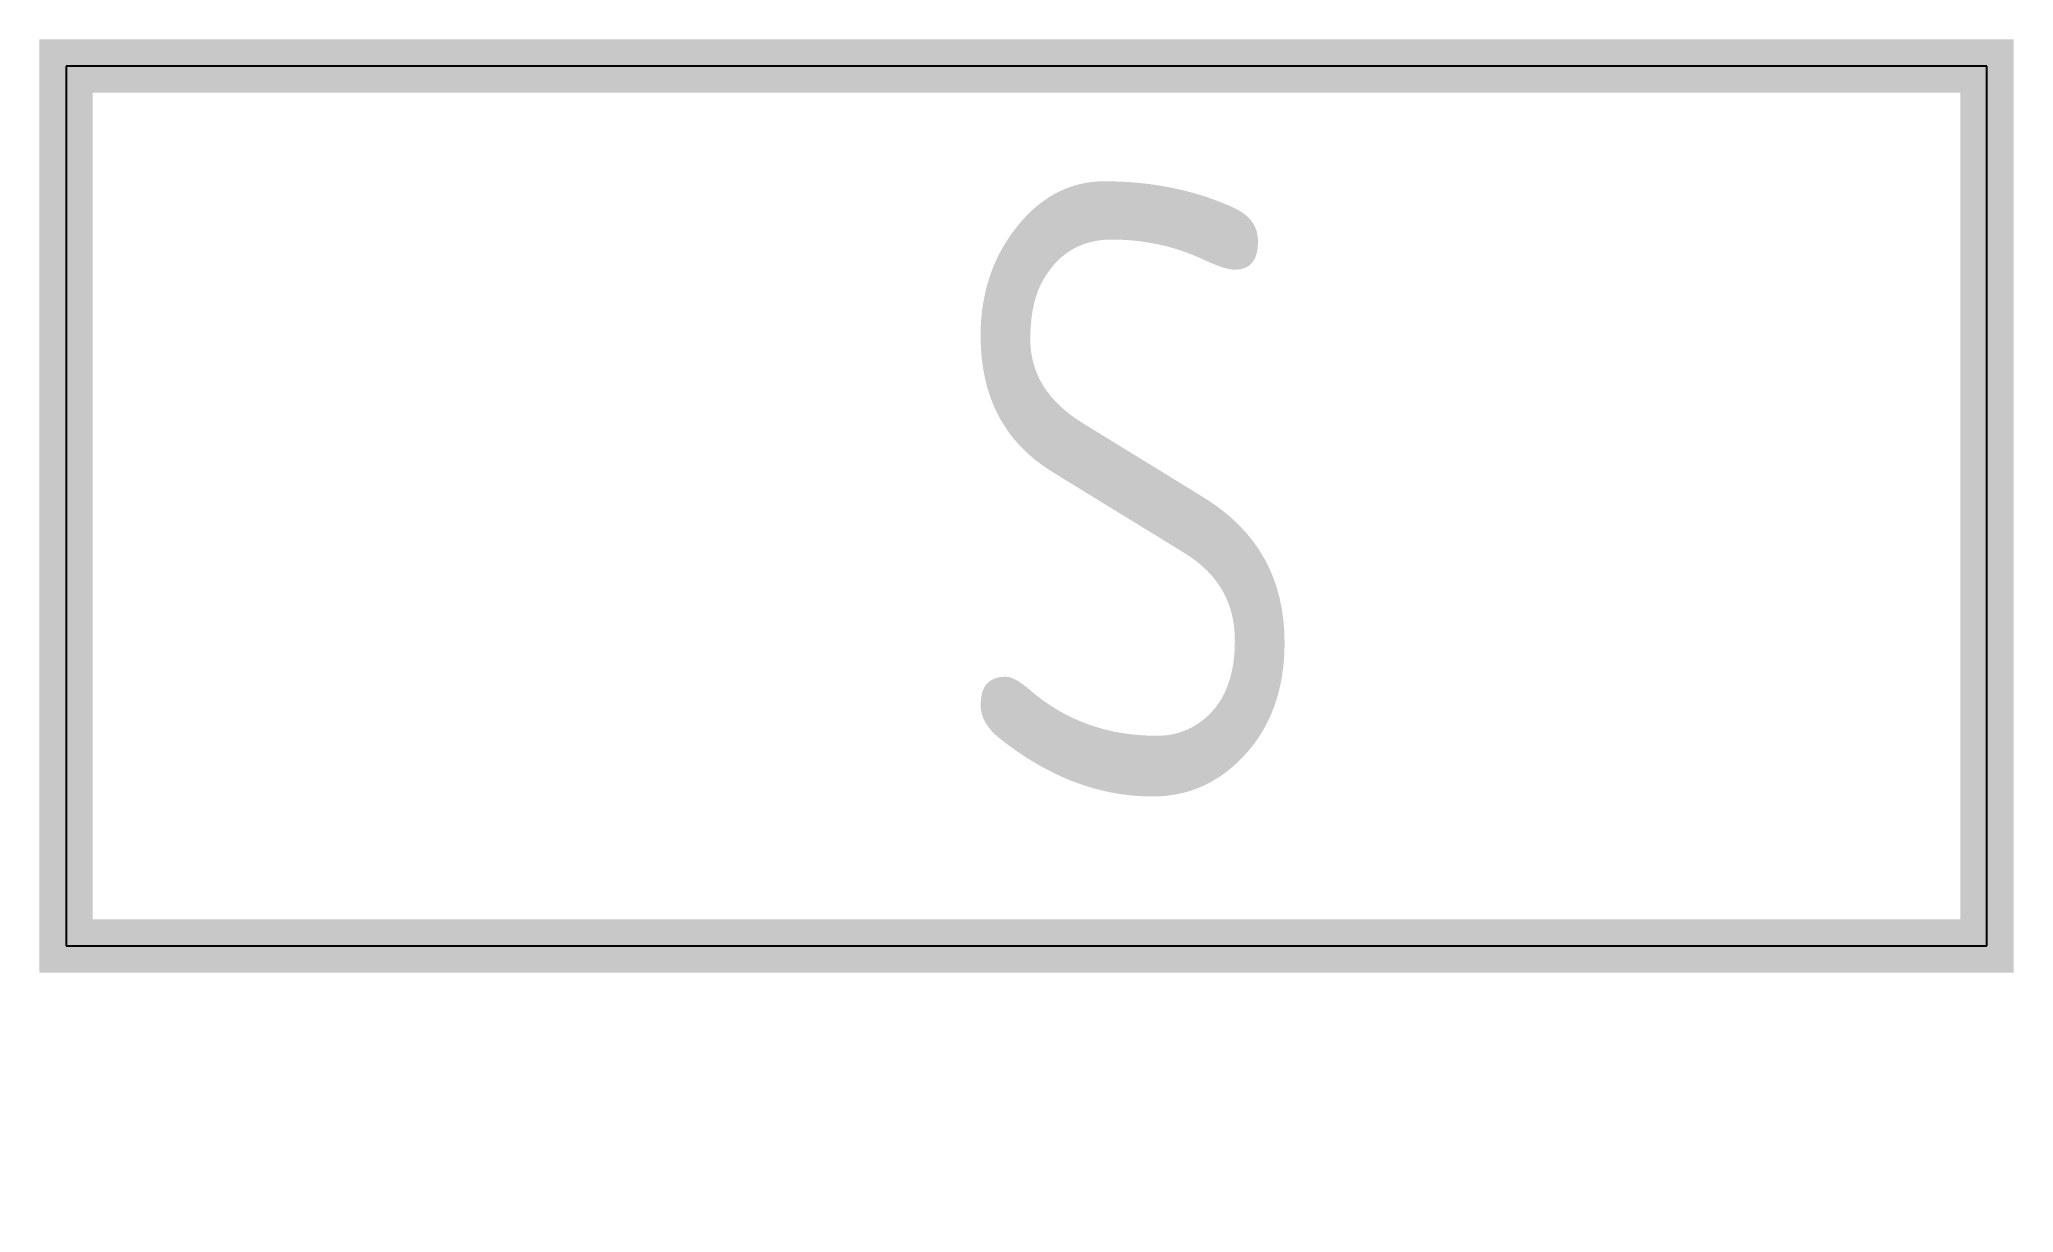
# Model space of a CAD drawing. Extents: x -0.74 to 0.74, y 0 to 0.88.
import ezdxf
from ezdxf.enums import TextEntityAlignment as Align

# ---------------------------------------------------------------- set-up
doc = ezdxf.new("R2010")
doc.units = 0
doc.header["$MEASUREMENT"] = 0
doc.styles.add('_TEL_DIM', font='TSSDENG', dxfattribs={"width": 0.6, "height": 3.5, "bigfont": 'TSSDCHN'})
doc.styles.add('hztxt', font='tssdeng.shx', dxfattribs={"bigfont": 'tssdchn.shx'})

msp = doc.modelspace()

# ---------------------------------------------------------------- linework, layer by layer
for p, q in [((0.72, 0.86), (-0.72, 0.86)), ((-0.72, 0.86), (-0.72, 0.2)), ((0.72, 0.2), (0.72, 0.86)), ((-0.72, 0.2), (0.72, 0.2))]:
    msp.add_line(p, q)
at = {"const_width": 0.04}
msp.add_lwpolyline([(-0.72, 0.86), (-0.72, 0.2), (0.72, 0.2), (0.72, 0.86), (-0.72, 0.86), (-0.72, 0.2)], dxfattribs=at)

# ---------------------------------------------------------------- texts
at = {"color": 7, "style": 'hztxt', "width": 0.8}
msp.add_text('S', height=0.4615, dxfattribs=at).set_placement((-0.0596, 0.3121))
at = {"color": 7, "style": '_TEL_DIM', "flags": 1}
for tag in ['A', 'REMARK']:
    msp.add_attdef(tag, text='', height=0.00002, dxfattribs=at).set_placement((0, 0), align=Align.MIDDLE_CENTER)

doc.saveas('drawing.dxf')
